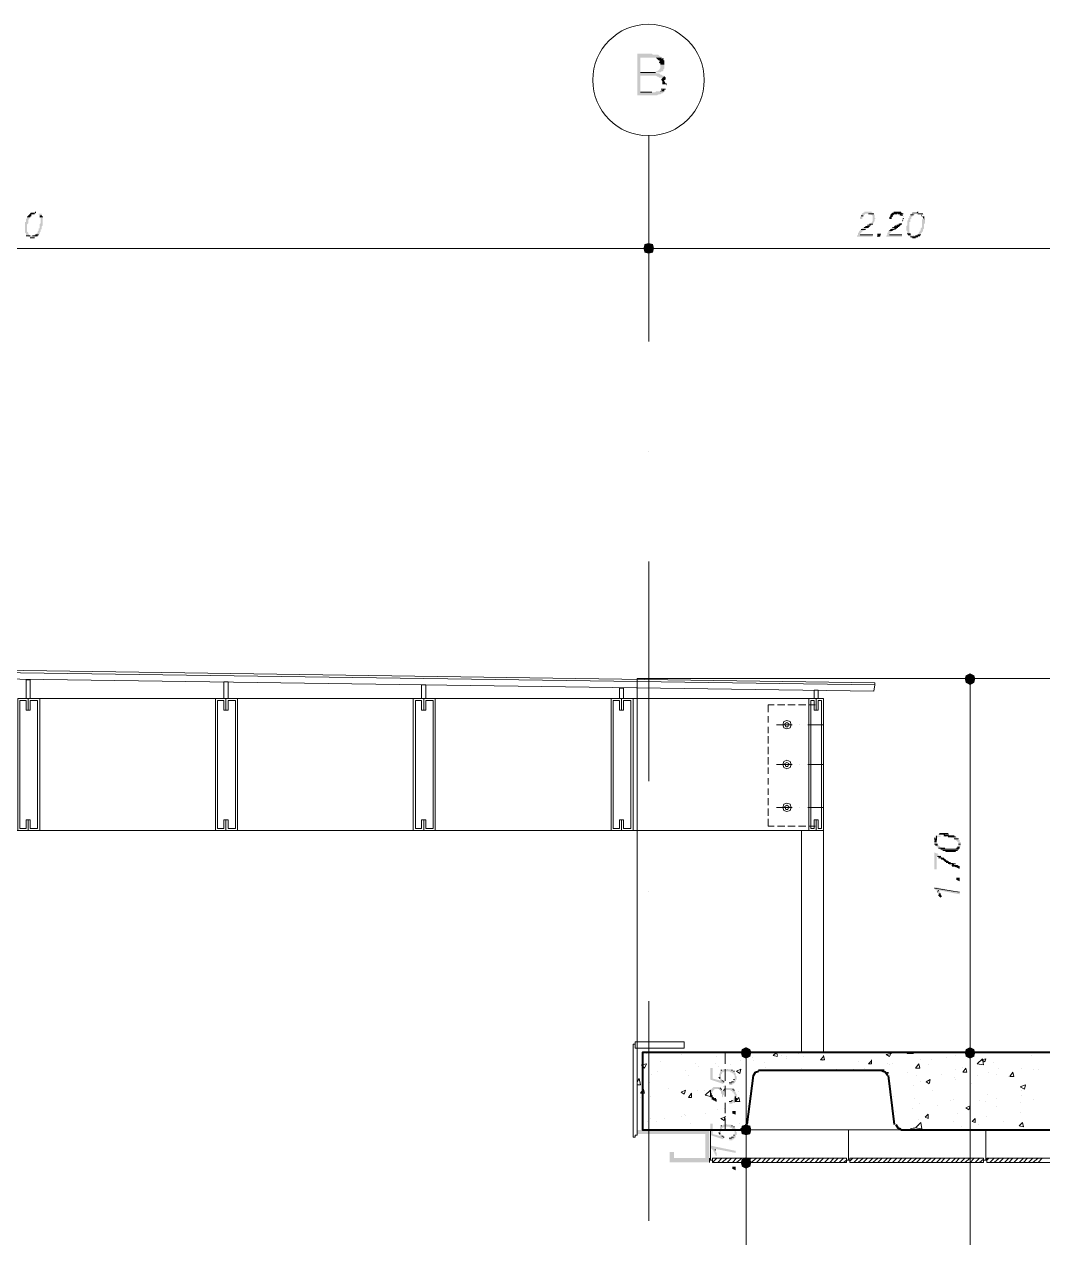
# Model space of a CAD drawing. Header units: millimetres. Extents: x 182 to 575, y -105 to 95.
# Drawn here: x 277.49 to 282.13, y 85.87 to 91.39 of the extents above; entities that cross this region are included whole.
import ezdxf

# ---------------------------------------------------------------- set-up
doc = ezdxf.new("R2010")
doc.units = ezdxf.units.MM
doc.header["$MEASUREMENT"] = 0
doc.layers.add('PDF_Geometry', color=7, linetype='Continuous')
doc.layers.add('PDF_Solid Fills', color=7, linetype='Continuous')

msp = doc.modelspace()

# ---------------------------------------------------------------- hatches: boundary and pattern name
at = {"layer": 'PDF_Solid Fills', "transparency": 33554559}
h = msp.add_hatch(color=256, dxfattribs=at)
h.paths.add_polyline_path([(280.3612, 91.1681), (280.385, 91.1681), (280.3897, 91.1729), (280.3945, 91.1729), (280.3993, 91.1777), (280.3993, 91.1824), (280.404, 91.1872), (280.404, 91.2062), (280.385, 91.2015), (280.385, 91.1872), (280.3802, 91.1824), (280.3802, 91.1777), (280.3754, 91.1777), (280.3707, 91.1729), (280.3659, 91.1729)])
h.paths.add_polyline_path([(280.385, 91.1586), (280.3802, 91.1634), (280.3373, 91.1681), (280.2945, 91.1681), (280.2945, 91.2348), (280.3945, 91.2348), (280.3897, 91.2396), (280.385, 91.2396), (280.3802, 91.2443), (280.3754, 91.2491), (280.3516, 91.2491), (280.3469, 91.2539), (280.2802, 91.2539), (280.2802, 91.0634), (280.3707, 91.0634), (280.375, 91.0677), (280.385, 91.0681), (280.3893, 91.0725), (280.3945, 91.0729), (280.3993, 91.0777), (280.404, 91.0824), (280.3659, 91.0824), (280.3612, 91.0777), (280.2945, 91.0777), (280.2945, 91.1539), (280.3659, 91.1539), (280.3707, 91.1491), (280.3754, 91.1491), (280.3802, 91.1443), (280.404, 91.1443), (280.404, 91.1491), (280.3993, 91.1539), (280.3945, 91.1539), (280.3897, 91.1586)])
for points in [[(280.3993, 91.2301), (280.3754, 91.2301), (280.3802, 91.2253), (280.3802, 91.2205), (280.404, 91.2158), (280.3993, 91.2205)], [(277.5373, 90.4301), (277.5373, 90.4253), (277.5183, 90.4253), (277.5135, 90.4301), (277.5088, 90.4348), (277.5088, 90.4396), (277.504, 90.4443), (277.504, 90.4777), (277.5088, 90.4824), (277.5088, 90.4967), (277.5135, 90.5015), (277.5135, 90.5062), (277.5183, 90.511), (277.5231, 90.5158), (277.5231, 90.5205), (277.5278, 90.5205), (277.5278, 90.5253), (277.5183, 90.5253), (277.5135, 90.5205), (277.5088, 90.5158), (277.504, 90.511), (277.504, 90.5062), (277.4993, 90.5015), (277.4993, 90.4872), (277.4945, 90.4872), (277.4945, 90.4396), (277.4993, 90.4348), (277.4993, 90.4253), (277.504, 90.4253), (277.5088, 90.4205), (277.5135, 90.4205), (277.5183, 90.4158), (277.5373, 90.4158), (277.5421, 90.4205), (277.5469, 90.4205), (277.5516, 90.4253), (277.5564, 90.4301), (277.5612, 90.4348), (277.5612, 90.4396), (277.5659, 90.4443), (277.5659, 90.4539), (277.5707, 90.4539), (277.5707, 90.4681), (277.5754, 90.4729), (277.5754, 90.511), (277.5707, 90.5158), (277.5707, 90.5253), (277.5564, 90.5253), (277.5564, 90.5205), (277.5612, 90.5205), (277.5612, 90.5062), (277.5659, 90.5062), (277.5659, 90.4824), (277.5612, 90.4777), (277.5612, 90.4586), (277.5564, 90.4586), (277.5564, 90.4491), (277.5516, 90.4443), (277.5516, 90.4396), (277.5469, 90.4348), (277.5421, 90.4301)], [(281.2802, 90.4253), (281.2802, 90.4205), (281.3516, 90.4205), (281.3516, 90.4301), (281.2945, 90.4301), (281.2945, 90.4348), (281.2993, 90.4396), (281.304, 90.4443), (281.3088, 90.4491), (281.3135, 90.4491), (281.3135, 90.4539), (281.3183, 90.4539), (281.3231, 90.4586), (281.3278, 90.4586), (281.3326, 90.4634), (281.3373, 90.4681), (281.3421, 90.4681), (281.3421, 90.4729), (281.3469, 90.4729), (281.3469, 90.4777), (281.3516, 90.4777), (281.3516, 90.4824), (281.3564, 90.4824), (281.3564, 90.4872), (281.3612, 90.492), (281.3612, 90.5015), (281.3659, 90.5062), (281.3612, 90.5062), (281.3612, 90.5205), (281.3564, 90.5205), (281.3564, 90.5253), (281.3516, 90.5301), (281.3469, 90.5301), (281.3469, 90.5348), (281.3135, 90.5348), (281.3135, 90.5301), (281.3088, 90.5301), (281.304, 90.5253), (281.2993, 90.5205), (281.2993, 90.5158), (281.2945, 90.511), (281.2945, 90.5015), (281.304, 90.5015), (281.304, 90.511), (281.3088, 90.511), (281.3088, 90.5158), (281.3135, 90.5205), (281.3183, 90.5253), (281.3421, 90.5253), (281.3421, 90.5205), (281.3469, 90.5205), (281.3516, 90.5158), (281.3516, 90.492), (281.3469, 90.4872), (281.3469, 90.4824), (281.3421, 90.4824), (281.3373, 90.4777), (281.3326, 90.4729), (281.3278, 90.4729), (281.3231, 90.4681), (281.3183, 90.4681), (281.3183, 90.4634), (281.3088, 90.4634), (281.304, 90.4586), (281.2993, 90.4539), (281.2945, 90.4491), (281.2897, 90.4443), (281.2897, 90.4396), (281.285, 90.4396), (281.285, 90.4301)], [(281.4754, 90.5253), (281.4897, 90.5205), (281.4897, 90.5253), (281.485, 90.5301), (281.4802, 90.5301), (281.4802, 90.5348), (281.4469, 90.5348), (281.4469, 90.5301), (281.4421, 90.5301), (281.4373, 90.5253), (281.4326, 90.5205), (281.4326, 90.5158), (281.4278, 90.511), (281.4278, 90.5015), (281.4373, 90.5015), (281.4373, 90.511), (281.4421, 90.511), (281.4421, 90.5158), (281.4516, 90.5253)], [(281.4135, 90.4253), (281.4135, 90.4205), (281.485, 90.4205), (281.485, 90.4301), (281.4278, 90.4301), (281.4278, 90.4348), (281.4326, 90.4396), (281.4373, 90.4443), (281.4421, 90.4491), (281.4469, 90.4491), (281.4469, 90.4539), (281.4516, 90.4539), (281.4564, 90.4586), (281.4373, 90.4586), (281.4326, 90.4539), (281.4278, 90.4491), (281.4231, 90.4491), (281.4231, 90.4396), (281.4183, 90.4396), (281.4183, 90.4301)], [(281.4612, 90.4729), (281.4564, 90.4681), (281.4516, 90.4681), (281.4659, 90.4634), (281.4707, 90.4681), (281.4754, 90.4681), (281.4754, 90.4729), (281.4802, 90.4729), (281.4802, 90.4777), (281.485, 90.4777), (281.485, 90.4824), (281.4754, 90.4824), (281.4707, 90.4777), (281.4659, 90.4729)], [(281.485, 90.5015), (281.4945, 90.5015), (281.4945, 90.5062)], [(281.3754, 90.4348), (281.3754, 90.4205), (281.385, 90.4205), (281.3897, 90.4348)], [(280.3135, 90.3872), (280.3088, 90.3681), (280.3135, 90.3491), (280.3326, 90.3443), (280.3516, 90.3491), (280.3564, 90.3681), (280.3516, 90.3872), (280.3326, 90.392)], [(281.7945, 88.4348), (281.7754, 88.4253), (281.7707, 88.411), (281.7754, 88.392), (281.7945, 88.3824), (281.8135, 88.392), (281.8183, 88.411), (281.8135, 88.4253)], [(281.6993, 87.7015), (281.6945, 87.7062), (281.6564, 87.7062), (281.6516, 87.7015)], [(281.7469, 87.6777), (281.7421, 87.6777), (281.7421, 87.6824), (281.7373, 87.6872), (281.7326, 87.6872), (281.7326, 87.692), (281.704, 87.692), (281.7088, 87.6872), (281.7183, 87.6872), (281.7231, 87.6824), (281.7278, 87.6824), (281.7278, 87.6777), (281.7326, 87.6777), (281.7326, 87.6729), (281.7373, 87.6729), (281.7373, 87.6681), (281.7421, 87.6681), (281.7421, 87.6491), (281.7373, 87.6491), (281.7373, 87.6443), (281.7326, 87.6396), (281.7278, 87.6396), (281.7231, 87.6348), (281.6897, 87.6348), (281.685, 87.6396), (281.6707, 87.6396), (281.6659, 87.6443), (281.6612, 87.6443), (281.6564, 87.6491), (281.6516, 87.6491), (281.6516, 87.6539), (281.6469, 87.6539), (281.6469, 87.6586), (281.6421, 87.6586), (281.6421, 87.6872), (281.6469, 87.6872), (281.6469, 87.692), (281.6612, 87.692), (281.6612, 87.6967), (281.6373, 87.6967), (281.6373, 87.692), (281.6326, 87.6872), (281.6326, 87.6586), (281.6373, 87.6539), (281.6373, 87.6491), (281.6421, 87.6491), (281.6421, 87.6443), (281.6469, 87.6443), (281.6516, 87.6396), (281.6564, 87.6348), (281.6612, 87.6348), (281.6659, 87.6301), (281.7421, 87.6301), (281.7421, 87.6348), (281.7469, 87.6396), (281.7469, 87.6443), (281.7516, 87.6491), (281.7516, 87.6681), (281.7469, 87.6681)], [(281.6326, 87.5443), (281.6421, 87.5443), (281.6421, 87.6062), (281.6469, 87.6015), (281.6612, 87.6062), (281.6516, 87.6062), (281.6516, 87.611), (281.6469, 87.611), (281.6469, 87.6158), (281.6421, 87.6158), (281.6326, 87.6205)], [(281.6945, 87.5729), (281.6945, 87.5682), (281.7183, 87.5682), (281.7183, 87.5729), (281.7088, 87.5729), (281.704, 87.5777), (281.6993, 87.5777), (281.6945, 87.5824), (281.6897, 87.5824), (281.685, 87.5872), (281.6802, 87.592), (281.6754, 87.592), (281.6754, 87.5967), (281.6564, 87.5967), (281.6612, 87.592), (281.6659, 87.5872), (281.6707, 87.5872), (281.6754, 87.5824), (281.6802, 87.5777), (281.685, 87.5777), (281.685, 87.5729)], [(281.6802, 87.6301), (281.6802, 87.6253), (281.7278, 87.6253)], [(281.7254, 87.5562), (281.7278, 87.5539), (281.7373, 87.5515), (281.7373, 87.5491), (281.7469, 87.5491), (281.7469, 87.5586), (281.7421, 87.5586), (281.7373, 87.5634), (281.7088, 87.5634), (281.7135, 87.5586), (281.7183, 87.5586)], [(281.7326, 87.4967), (281.7469, 87.492), (281.7469, 87.5062), (281.7326, 87.5062)], [(281.6516, 87.4348), (281.6612, 87.4348), (281.6564, 87.4396), (281.6564, 87.4443), (281.6516, 87.4491), (281.7469, 87.4301), (281.7469, 87.4396), (281.6326, 87.4634), (281.6326, 87.4539), (281.6373, 87.4527), (281.6373, 87.4491), (281.6421, 87.4491), (281.6421, 87.4443), (281.6469, 87.4443), (281.6469, 87.4396)], [(280.7754, 86.7348), (280.7564, 86.7253), (280.7516, 86.711), (280.7564, 86.692), (280.7754, 86.6824), (280.7945, 86.692), (280.7993, 86.711), (280.7945, 86.7253)], [(281.7754, 86.692), (281.7945, 86.6824), (281.8135, 86.692), (281.8183, 86.711), (281.8135, 86.7253), (281.7945, 86.7348), (281.7754, 86.7253), (281.7707, 86.711)], [(280.6612, 86.5824), (280.6564, 86.592), (280.6564, 86.5836), (280.6231, 86.592), (280.6231, 86.6396), (280.6135, 86.6396), (280.6135, 86.5872), (280.6707, 86.5682), (280.6754, 86.5777), (280.6707, 86.5777), (280.6707, 86.5824), (280.6659, 86.5824), (280.6659, 86.5872), (280.6612, 86.592), (280.6612, 86.611), (280.6659, 86.6158), (280.6659, 86.6205), (280.6707, 86.6205), (280.6754, 86.6253), (280.6992, 86.6253), (280.704, 86.6205), (280.7088, 86.6205), (280.7135, 86.6158), (280.7183, 86.6158), (280.7183, 86.611), (280.7231, 86.6062), (280.7231, 86.5872), (280.7183, 86.5872), (280.7183, 86.5777), (280.7088, 86.5777), (280.7088, 86.5729), (280.6992, 86.5729), (280.6992, 86.5634), (280.7135, 86.5634), (280.7135, 86.5682), (280.7183, 86.5682), (280.7231, 86.5729), (280.7278, 86.5777), (280.7278, 86.5872), (280.7326, 86.5872), (280.7326, 86.6015), (280.7278, 86.6062), (280.7278, 86.6158), (280.7231, 86.6205), (280.7231, 86.6253), (280.7183, 86.6253), (280.7135, 86.6301), (280.7088, 86.6301), (280.7088, 86.6348), (280.6707, 86.6348), (280.6659, 86.6301), (280.6612, 86.6301), (280.6612, 86.6253), (280.6564, 86.6253), (280.6564, 86.6158), (280.6516, 86.611)], [(280.7135, 86.4348), (280.7278, 86.4301), (280.7278, 86.4443), (280.7135, 86.4443)], [(280.6612, 86.3301), (280.6564, 86.3396), (280.6564, 86.3312), (280.6231, 86.3396), (280.6231, 86.3872), (280.6135, 86.3872), (280.6135, 86.3348), (280.6707, 86.3158), (280.6754, 86.3253), (280.6707, 86.3253), (280.6707, 86.3301), (280.6659, 86.3301), (280.6659, 86.3348), (280.6612, 86.3396), (280.6612, 86.3586), (280.6659, 86.3634), (280.6659, 86.3681), (280.6707, 86.3681), (280.6754, 86.3729), (280.6992, 86.3729), (280.704, 86.3681), (280.7088, 86.3681), (280.7135, 86.3634), (280.7183, 86.3634), (280.7183, 86.3586), (280.7231, 86.3539), (280.7231, 86.3348), (280.7183, 86.3348), (280.7183, 86.3253), (280.7088, 86.3253), (280.7088, 86.3205), (280.6992, 86.3205), (280.6992, 86.311), (280.7135, 86.311), (280.7135, 86.3158), (280.7183, 86.3158), (280.7231, 86.3205), (280.7278, 86.3253), (280.7278, 86.3348), (280.7326, 86.3348), (280.7326, 86.3491), (280.7278, 86.3539), (280.7278, 86.3634), (280.7231, 86.3681), (280.7231, 86.3729), (280.7183, 86.3729), (280.7135, 86.3777), (280.7088, 86.3777), (280.7088, 86.3824), (280.6707, 86.3824), (280.6659, 86.3777), (280.6612, 86.3777), (280.6612, 86.3729), (280.6564, 86.3729), (280.6564, 86.3634), (280.6516, 86.3586)], [(280.7564, 86.3396), (280.7754, 86.3348), (280.7945, 86.3396), (280.7993, 86.3586), (280.7945, 86.3777), (280.7754, 86.3824), (280.7564, 86.3777), (280.7516, 86.3586)], [(280.2802, 86.3396), (280.5897, 86.3396), (280.5897, 86.2301), (280.4469, 86.2301), (280.4469, 86.2586), (280.4278, 86.2586), (280.4278, 86.211), (280.6088, 86.211), (280.6088, 86.3586), (280.2802, 86.3586)], [(280.6373, 86.2396), (280.6421, 86.2396), (280.6421, 86.2539), (280.6373, 86.2586), (280.6373, 86.2681), (280.6326, 86.2681), (280.6326, 86.2729), (280.7278, 86.2539), (280.7278, 86.2634), (280.6135, 86.2872), (280.6135, 86.2777), (280.6183, 86.2729), (280.6231, 86.2681), (280.6278, 86.2634), (280.6278, 86.2586), (280.6326, 86.2539), (280.6326, 86.2491), (280.6373, 86.2443)], [(280.7945, 86.2253), (280.7754, 86.2348), (280.7564, 86.2253), (280.7516, 86.211), (280.7564, 86.192), (280.7754, 86.1824), (280.7945, 86.192), (280.7993, 86.211)], [(280.7135, 86.1824), (280.7278, 86.1777), (280.7278, 86.192), (280.7135, 86.192)]]:
    msp.add_hatch(color=256, dxfattribs=at).paths.add_polyline_path(points)
h = msp.add_hatch(color=256, dxfattribs=at)
h.paths.add_polyline_path([(281.5802, 90.5253), (281.5659, 90.5253), (281.5707, 90.5205), (281.585, 90.5205)])
h.paths.add_polyline_path([(281.5278, 90.5205), (281.5231, 90.5205), (281.5231, 90.5158), (281.5183, 90.5158), (281.5183, 90.5062), (281.5135, 90.5062), (281.5135, 90.4967), (281.5088, 90.492), (281.5088, 90.4729), (281.504, 90.4681), (281.504, 90.4491), (281.5088, 90.4491), (281.5088, 90.4348), (281.5135, 90.4301), (281.5135, 90.4253), (281.5183, 90.4253), (281.5231, 90.4205), (281.5278, 90.4205), (281.5278, 90.4158), (281.5516, 90.4158), (281.5564, 90.4205), (281.5612, 90.4205), (281.5612, 90.4253), (281.5659, 90.4253), (281.5659, 90.4301), (281.5707, 90.4301), (281.5707, 90.4348), (281.5754, 90.4396), (281.5754, 90.4443), (281.5802, 90.4443), (281.5802, 90.4539), (281.585, 90.4586), (281.585, 90.4777), (281.5897, 90.4824), (281.5897, 90.4967), (281.5754, 90.5015), (281.5754, 90.4634), (281.5707, 90.4586), (281.5707, 90.4491), (281.5659, 90.4491), (281.5659, 90.4443), (281.5612, 90.4396), (281.5612, 90.4348), (281.5564, 90.4301), (281.5516, 90.4301), (281.5469, 90.4253), (281.5278, 90.4253), (281.5278, 90.4301), (281.5231, 90.4301), (281.5231, 90.4348), (281.5183, 90.4396), (281.5183, 90.4872), (281.5231, 90.4872), (281.5231, 90.5015), (281.5278, 90.5015), (281.5278, 90.511), (281.5326, 90.511), (281.5326, 90.5158), (281.5373, 90.5205), (281.5421, 90.5205), (281.5421, 90.5253), (281.5278, 90.5253)])
h = msp.add_hatch(color=256, dxfattribs=at)
h.paths.add_polyline_path([(280.7135, 86.4777), (280.7135, 86.4824), (280.7183, 86.4824), (280.7231, 86.4872), (280.7231, 86.5062), (280.7183, 86.5015), (280.7183, 86.4967), (280.7135, 86.492), (280.7088, 86.492), (280.7088, 86.4872), (280.6992, 86.4872), (280.6992, 86.4777)])
h.paths.add_polyline_path([(280.7231, 86.5205), (280.7231, 86.511), (280.7326, 86.511), (280.7326, 86.5205), (280.7278, 86.5253), (280.7278, 86.5301), (280.7231, 86.5348), (280.7231, 86.5396), (280.7183, 86.5396), (280.7183, 86.5443), (280.7135, 86.5443), (280.7088, 86.5491), (280.6802, 86.5491), (280.6802, 86.5443), (280.6754, 86.5443), (280.6754, 86.5396), (280.6707, 86.5396), (280.6707, 86.5348), (280.6659, 86.5396), (280.6659, 86.5443), (280.6612, 86.5443), (280.6612, 86.5491), (280.6564, 86.5491), (280.6516, 86.5539), (280.6278, 86.5539), (280.6231, 86.5491), (280.6183, 86.5443), (280.6135, 86.5396), (280.6135, 86.5301), (280.6231, 86.5301), (280.6231, 86.5348), (280.6278, 86.5396), (280.6326, 86.5443), (280.6516, 86.5443), (280.6516, 86.5396), (280.6564, 86.5396), (280.6564, 86.5348), (280.6612, 86.5348), (280.6612, 86.5253), (280.6659, 86.5205), (280.6659, 86.511), (280.6707, 86.5062), (280.6707, 86.5158), (280.6754, 86.5205), (280.6754, 86.5301), (280.6802, 86.5348), (280.685, 86.5396), (280.704, 86.5396), (280.7088, 86.5348), (280.7135, 86.5348), (280.7135, 86.5301), (280.7183, 86.5301), (280.7183, 86.5253)])
h = msp.add_hatch(color=256, dxfattribs=at)
h.paths.add_polyline_path([(280.6231, 86.4967), (280.6421, 86.4872), (280.6421, 86.4967), (280.6373, 86.5015), (280.6326, 86.5015), (280.6278, 86.5062), (280.6231, 86.5062), (280.6231, 86.5158), (280.6183, 86.5205), (280.6135, 86.5205), (280.6135, 86.5062), (280.6183, 86.5062), (280.6183, 86.4967)])
h.paths.add_polyline_path([(280.6278, 86.492), (280.6326, 86.492), (280.6231, 86.4967)])
h.paths.add_polyline_path([(280.6421, 86.4872), (280.6326, 86.492), (280.6373, 86.4872)])

# ---------------------------------------------------------------- linework, layer by layer
at = {"layer": 'PDF_Geometry', "lineweight": 20}
for points in [[(280.385, 91.2301, 0.0202, 0.0202, 0), (280.3802, 91.2348, 0, 0, 0), (280.3588, 91.2348, 0, 0, 0)], [(280.3969, 91.1443, 0.019, 0.019, 0), (280.3993, 91.142, 0.0191, 0.0191, 0), (280.3993, 91.1372, 0.0191, 0.0191, 0), (280.4016, 91.1324, 0, 0, 0), (280.404, 91.1277, 0.0191, 0.0191, 0), (280.404, 91.1229, 0.0191, 0.0191, 0), (280.404, 91.1181, 0, 0, 0), (280.404, 91.1134, 0, 0, 0), (280.404, 91.1039, 0, 0, 0), (280.404, 91.0991, 0, 0, 0), (280.4112, 91.0943, 0, 0, 0)], [(280.3921, 91.0824, 0.0238, 0.0238, 0), (280.3921, 91.0872, 0.0000023, 0.0000023, 0), (280.3969, 91.0896, 0, 0, 0), (280.4016, 91.0943, 0, 0, 0)]]:
    msp.add_lwpolyline(points, format="xyseb", dxfattribs=at)
at = {"layer": 'PDF_Geometry', "lineweight": 20, "const_width": 0.019}
msp.add_lwpolyline([(280.3826, 91.2205), (280.3945, 91.2158), (280.3945, 91.2086), (280.3945, 91.2039)], dxfattribs=at)
at = {"layer": 'PDF_Geometry', "lineweight": 20}
for points in [[(280.3754, 91.2301), (280.3993, 91.2301), (280.3754, 91.2301)], [(280.2945, 91.1681), (280.3373, 91.1681), (280.2945, 91.1681)], [(280.3397, 91.1681), (280.3635, 91.1681), (280.3516, 91.1681)], [(280.2945, 91.0777), (280.3469, 91.0777), (280.2945, 91.0777)], [(280.4088, 91.092), (280.3897, 91.092), (280.4088, 91.092)], [(280.3897, 91.092), (280.4088, 91.092), (280.3897, 91.092)], [(280.3945, 91.1158), (280.4135, 91.1158), (280.3945, 91.1158)], [(271.2088, 88.4967), (281.3564, 88.3539), (281.3612, 88.3824)], [(280.2802, 86.7301), (280.2802, 86.3348), (280.2707, 86.3348), (280.2707, 86.3253), (280.2612, 86.3253), (280.2612, 86.7491), (280.2707, 86.7491)], [(280.2707, 86.3348), (280.2707, 86.3348)]]:
    msp.add_lwpolyline(points, dxfattribs=at)
at = {"layer": 'PDF_Geometry', "lineweight": 13}
for points in [[(280.3326, 89.9443), (280.3326, 90.8824)], [(277.5088, 90.5158), (277.5231, 90.5158), (277.5088, 90.5158)], [(277.5231, 90.5205), (277.5135, 90.5205), (277.5231, 90.5205)], [(277.5207, 90.5277), (277.5421, 90.5301), (277.5421, 90.5348), (277.5421, 90.5348), (277.5421, 90.5348), (277.5421, 90.5348)], [(277.5612, 90.5158), (277.5707, 90.5158), (277.5612, 90.5158)], [(281.3088, 90.5158), (281.2993, 90.5158), (281.3088, 90.5158)], [(281.4421, 90.5158), (281.4326, 90.5158), (281.4421, 90.5158)], [(281.5373, 90.5205), (281.5231, 90.5205), (281.5373, 90.5205)], [(281.5326, 90.5277), (281.554, 90.5301), (281.5564, 90.5324), (281.5564, 90.5348), (281.5564, 90.5348), (281.5564, 90.5348), (281.5564, 90.5348)], [(277.5183, 90.511), (277.504, 90.511), (277.5183, 90.511)], [(277.5754, 90.511), (277.5612, 90.511), (277.5754, 90.511)], [(281.3326, 90.4634), (281.3135, 90.4634), (281.3326, 90.4634)], [(281.3183, 90.4681), (281.3373, 90.4681), (281.3183, 90.4681)], [(281.3278, 90.4729), (281.3421, 90.4729), (281.3278, 90.4729)], [(281.3373, 90.4777), (281.3516, 90.4777), (281.3373, 90.4777)], [(281.4469, 90.4634), (281.4659, 90.4634), (281.4469, 90.4634)], [(281.4659, 90.4634), (281.4469, 90.4634), (281.4659, 90.4634)], [(281.4516, 90.4681), (281.4707, 90.4681), (281.4516, 90.4681)], [(281.4612, 90.4729), (281.4754, 90.4729), (281.4612, 90.4729)], [(281.4707, 90.4777), (281.485, 90.4777), (281.4707, 90.4777)], [(277.5183, 90.4253), (277.4993, 90.4253), (277.5183, 90.4253)], [(277.5183, 90.4158), (277.5373, 90.4158), (277.5183, 90.4158)], [(277.5373, 90.4158), (277.5183, 90.4158), (277.5373, 90.4158)], [(277.5278, 90.4253), (277.5278, 90.4253), (277.5278, 90.4253)], [(277.5564, 90.4301), (277.5421, 90.4301), (277.5564, 90.4301)], [(277.5421, 90.4301), (277.5564, 90.4301), (277.5421, 90.4301)], [(281.3516, 90.4301), (281.2945, 90.4301), (281.3516, 90.4301)], [(281.2993, 90.4539), (281.3183, 90.4539), (281.2993, 90.4539)], [(281.3754, 90.4205), (281.3754, 90.4348), (281.3754, 90.4205)], [(281.4278, 90.4491), (281.4421, 90.4491), (281.4278, 90.4491)], [(281.4421, 90.4491), (281.4278, 90.4491), (281.4421, 90.4491)], [(281.485, 90.4301), (281.4278, 90.4301), (281.485, 90.4301)], [(281.4326, 90.4539), (281.4516, 90.4539), (281.4326, 90.4539)], [(281.5231, 90.4348), (281.5088, 90.4348), (281.5231, 90.4348)], [(281.5135, 90.4301), (281.5231, 90.4301), (281.5135, 90.4301)], [(281.5564, 90.4205), (281.5231, 90.4205), (281.5564, 90.4205)], [(281.5469, 90.4158), (281.5326, 90.4158), (281.5469, 90.4158)], [(281.5373, 90.4253), (281.5373, 90.4253), (281.5373, 90.4253)], [(281.5469, 90.4253), (281.5659, 90.4253), (281.5469, 90.4253)], [(281.5564, 90.4301), (281.5707, 90.4301), (281.5564, 90.4301)], [(270.3564, 90.3681), (270.385, 90.3681), (280.2802, 90.3681), (280.3088, 90.3681)], [(280.3564, 90.3681), (280.3802, 90.3681), (282.4802, 90.3681), (282.5088, 90.3681)], [(280.3326, 89.4443), (280.3326, 89.4443)], [(280.3326, 87.9443), (280.3326, 88.9443)], [(271.2088, 88.6777), (271.2088, 87.7205), (281.0421, 87.7205)], [(271.2088, 88.5396), (281.3612, 88.392), (281.3612, 88.3824), (271.2088, 88.5253)], [(282.3802, 88.411), (280.2802, 88.411), (280.2802, 86.6634)], [(282.6707, 88.411), (281.704, 88.411)], [(281.7945, 86.7348), (281.7945, 86.7586), (281.7945, 88.3586), (281.7945, 88.3824)], [(277.5612, 88.3205), (278.3612, 88.3205)], [(278.4612, 88.3205), (279.2612, 88.3205)], [(279.3612, 88.3205), (280.1612, 88.3205)], [(280.2612, 88.3205), (281.0612, 88.3205)], [(280.904, 88.292), (280.8754, 88.292), (280.8754, 88.2586)], [(280.9516, 88.292), (280.9183, 88.292)], [(280.9992, 88.292), (280.9659, 88.292)], [(281.0469, 88.292), (281.0135, 88.292)], [(281.0897, 88.292), (281.0612, 88.292)], [(280.8754, 88.211), (280.8754, 88.2396)], [(280.9135, 88.2015), (280.985, 88.2015)], [(280.9612, 88.2015), (280.9612, 88.2015)], [(281.0183, 88.2015), (281.0183, 88.2015)], [(281.0564, 88.2015), (281.1278, 88.2015)], [(280.8754, 88.1634), (280.8754, 88.192)], [(280.8754, 88.1158), (280.8754, 88.1491)], [(280.8754, 88.0681), (280.8754, 88.1015)], [(280.8754, 88.0205), (280.8754, 88.0539)], [(280.8754, 87.9777), (280.8754, 88.0062)], [(280.9135, 88.0205), (280.985, 88.0205)], [(280.9612, 88.0205), (280.9612, 88.0205)], [(281.0183, 88.0205), (281.0183, 88.0205)], [(281.0564, 88.0205), (281.1278, 88.0205)], [(280.8754, 87.9301), (280.8754, 87.9586)], [(280.8754, 87.8824), (280.8754, 87.911)], [(280.8754, 87.8348), (280.8754, 87.8681)], [(280.8754, 87.7872), (280.8754, 87.8205)], [(280.9135, 87.8253), (280.985, 87.8253)], [(281.0183, 87.8253), (281.0183, 87.8253)], [(281.0564, 87.8253), (281.1278, 87.8253)], [(280.904, 87.7396), (280.8754, 87.7396), (280.8754, 87.7729)], [(280.9516, 87.7396), (280.9183, 87.7396)], [(280.9992, 87.7396), (280.9659, 87.7396)], [(281.0469, 87.7396), (281.0135, 87.7396)], [(281.0897, 87.7396), (281.0612, 87.7396)], [(281.6564, 87.7062), (281.6945, 87.7062), (281.6564, 87.7062)], [(281.6945, 87.7062), (281.6564, 87.7062), (281.6945, 87.7062)], [(281.6731, 87.7062), (281.6754, 87.7062), (281.6635, 87.7062)], [(281.6802, 87.7062), (281.6659, 87.7062), (281.6802, 87.7062)], [(281.6707, 87.7062), (281.6754, 87.7062), (281.6707, 87.7062)], [(281.6754, 87.7015), (281.6802, 87.7015), (281.6778, 87.6991), (281.7159, 87.6967)], [(281.6326, 87.6729), (281.6421, 87.6729), (281.6326, 87.6729)], [(281.6326, 87.6681), (281.6421, 87.6681), (281.6326, 87.6681)], [(281.6326, 87.6586), (281.6469, 87.6586), (281.6326, 87.6586)], [(281.6469, 87.6539), (281.6373, 87.6539), (281.6469, 87.6539)], [(281.6373, 87.6539), (281.6469, 87.6539), (281.6373, 87.6539)], [(281.6421, 87.6777), (281.6421, 87.6967), (281.6421, 87.6777)], [(281.685, 87.6943), (281.704, 87.6967), (281.6778, 87.6967)], [(281.7278, 87.692), (281.6945, 87.692), (281.7278, 87.692)], [(281.7231, 87.6824), (281.7421, 87.6824), (281.7231, 87.6824)], [(281.7421, 87.6824), (281.7231, 87.6824), (281.7421, 87.6824)], [(281.6469, 87.6015), (281.6612, 87.6015), (281.6469, 87.6015)], [(281.6516, 87.5967), (281.6659, 87.5967), (281.6516, 87.5967)], [(281.6612, 87.6039), (281.6564, 87.6015), (281.6588, 87.5967), (281.6635, 87.5967)], [(281.6612, 87.6348), (281.7421, 87.6348), (281.6612, 87.6348)], [(281.7373, 87.6301), (281.6707, 87.6301), (281.7373, 87.6301)], [(281.7278, 87.6253), (281.685, 87.6253), (281.7278, 87.6253)], [(281.6897, 87.6253), (281.7231, 87.6253), (281.6897, 87.6253)], [(281.6993, 87.6253), (281.7183, 87.6253), (281.6993, 87.6253)], [(281.7016, 87.6301), (281.704, 87.6301), (281.704, 87.6301), (281.7302, 87.6277)], [(281.7421, 87.6348), (281.7183, 87.6348), (281.7421, 87.6348)], [(281.7183, 87.6348), (281.7421, 87.6348), (281.7183, 87.6348)], [(281.7469, 87.6396), (281.7326, 87.6396), (281.7469, 87.6396)], [(281.7326, 87.6396), (281.7469, 87.6396), (281.7326, 87.6396)], [(281.6993, 87.5682), (281.7278, 87.5682), (281.6993, 87.5682)], [(281.7088, 87.5682), (281.7135, 87.5682), (281.7159, 87.5634), (281.7207, 87.5634)], [(281.7421, 87.5586), (281.7135, 87.5586), (281.7421, 87.5586)], [(281.7469, 87.492), (281.7326, 87.4967), (281.7469, 87.492)], [(280.3326, 87.4443), (280.3326, 87.4443)], [(281.6469, 87.4396), (281.6516, 87.4491), (281.6469, 87.4396)], [(281.6612, 87.4253), (281.6516, 87.4253), (281.6612, 87.4253)], [(281.6564, 87.4205), (281.6612, 87.4205), (281.6564, 87.4205)], [(280.3326, 85.9443), (280.3326, 86.9443)], [(280.3278, 86.711), (280.304, 86.711), (280.304, 86.6586)], [(280.304, 86.711), (280.304, 86.711)], [(280.404, 86.711), (280.3564, 86.711)], [(280.4802, 86.711), (280.4278, 86.711)], [(280.5564, 86.711), (280.504, 86.711)], [(280.6278, 86.711), (280.5802, 86.711)], [(280.6802, 86.6586), (280.6802, 86.711), (280.6564, 86.711)], [(280.8707, 86.711), (280.685, 86.711)], [(280.7754, 86.6824), (280.7754, 86.6586), (280.7754, 86.411), (280.7754, 86.3824), (280.7754, 86.411), (280.7754, 86.4586)], [(281.7945, 83.4824), (281.7945, 83.511), (281.7945, 86.6586), (281.7945, 86.6824)], [(280.304, 86.6348), (280.304, 86.5824)], [(280.6516, 86.5991), (280.6564, 86.592), (280.6564, 86.5967)], [(280.6612, 86.6301), (280.6659, 86.6301), (280.6612, 86.6301)], [(280.6802, 86.5824), (280.6802, 86.6348)], [(280.7135, 86.6301), (280.7088, 86.6301), (280.7135, 86.6301)], [(280.7231, 86.6253), (280.7183, 86.6253), (280.7231, 86.6253)], [(280.304, 86.5586), (280.304, 86.511)], [(280.6612, 86.5491), (280.6564, 86.5491), (280.6612, 86.5491)], [(280.6659, 86.5443), (280.6612, 86.5443), (280.6659, 86.5443)], [(280.6707, 86.5824), (280.6659, 86.5824), (280.6707, 86.5824)], [(280.6754, 86.5777), (280.6707, 86.5777), (280.6754, 86.5777)], [(280.6707, 86.5396), (280.6754, 86.5396), (280.6707, 86.5396)], [(280.6754, 86.5443), (280.6802, 86.5443), (280.6754, 86.5443)], [(280.6802, 86.511), (280.6802, 86.5586)], [(280.6992, 86.5729), (280.7088, 86.5729), (280.6992, 86.5729)], [(280.7088, 86.5777), (280.7183, 86.5777), (280.7088, 86.5777)], [(280.7183, 86.5443), (280.7135, 86.5443), (280.7183, 86.5443)], [(280.7183, 86.5872), (280.7231, 86.5872), (280.7183, 86.5872)], [(280.7231, 86.5396), (280.7183, 86.5396), (280.7231, 86.5396)], [(280.6278, 86.5062), (280.6231, 86.5062), (280.6278, 86.5062)], [(280.6373, 86.5015), (280.6326, 86.5015), (280.6373, 86.5015)], [(280.6992, 86.4872), (280.7088, 86.4872), (280.6992, 86.4872)], [(280.7088, 86.492), (280.7135, 86.492), (280.7088, 86.492)], [(280.304, 86.4824), (280.304, 86.4348)], [(280.6802, 86.4348), (280.6802, 86.4824)], [(280.7278, 86.4301), (280.7135, 86.4348), (280.7278, 86.4301)], [(280.304, 86.411), (280.304, 86.3586), (280.3278, 86.3586)], [(280.6564, 86.3586), (280.6802, 86.3586), (280.6802, 86.411)], [(280.6612, 86.3777), (280.6659, 86.3777), (280.6612, 86.3777)], [(280.7135, 86.3777), (280.7088, 86.3777), (280.7135, 86.3777)], [(280.3564, 86.3586), (280.404, 86.3586)], [(280.4278, 86.3586), (280.4802, 86.3586)], [(280.504, 86.3586), (280.5564, 86.3586)], [(280.5802, 86.3586), (280.6278, 86.3586)], [(280.6135, 86.2205), (280.6135, 86.3586)], [(280.6516, 86.3467), (280.6564, 86.3396), (280.6564, 86.3443)], [(280.6707, 86.3301), (280.6659, 86.3301), (280.6707, 86.3301)], [(280.6754, 86.3253), (280.6707, 86.3253), (280.6754, 86.3253)], [(280.6992, 86.3205), (280.7088, 86.3205), (280.6992, 86.3205)], [(280.704, 86.3586), (293.1516, 86.3586)], [(280.7088, 86.3253), (280.7183, 86.3253), (280.7088, 86.3253)], [(280.7231, 86.3729), (280.7183, 86.3729), (280.7231, 86.3729)], [(280.7183, 86.3348), (280.7231, 86.3348), (280.7183, 86.3348)], [(280.7754, 86.211), (280.7754, 86.3586)], [(281.2421, 86.2205), (281.2421, 86.3586)], [(281.8659, 86.2205), (281.8659, 86.3586)], [(280.6373, 86.2681), (280.6326, 86.2681), (280.6373, 86.2681)], [(280.6088, 86.211), (280.6088, 86.2301)], [(280.6088, 86.2205), (280.6231, 86.2205)], [(280.6421, 86.2301), (280.6231, 86.211), (280.6231, 86.2301)], [(280.6469, 86.211), (280.6659, 86.2301)], [(280.6659, 86.211), (280.6897, 86.2301)], [(280.6897, 86.211), (280.7088, 86.2301)], [(280.7135, 86.211), (280.7326, 86.2301)], [(280.7326, 86.211), (280.7564, 86.2301)], [(280.7564, 86.211), (280.7754, 86.2301)], [(280.7802, 86.211), (280.7993, 86.2301)], [(280.7993, 86.211), (280.8231, 86.2301)], [(280.8231, 86.211), (280.8421, 86.2301)], [(280.8469, 86.211), (280.8659, 86.2301)], [(280.8659, 86.211), (280.885, 86.2301)], [(280.8897, 86.211), (280.9088, 86.2301)], [(280.9135, 86.211), (280.9326, 86.2301)], [(280.9326, 86.211), (280.9516, 86.2301)], [(280.9564, 86.211), (280.9754, 86.2301)], [(280.9754, 86.211), (280.9992, 86.2301)], [(280.9992, 86.211), (281.0183, 86.2301)], [(281.0231, 86.211), (281.0421, 86.2301)], [(281.0421, 86.211), (281.0659, 86.2301)], [(281.0659, 86.211), (281.085, 86.2301)], [(281.0897, 86.211), (281.1088, 86.2301)], [(281.1088, 86.211), (281.1278, 86.2301)], [(281.1326, 86.211), (281.1516, 86.2301)], [(281.1564, 86.211), (281.1754, 86.2301)], [(281.1754, 86.211), (281.1945, 86.2301)], [(281.1993, 86.211), (281.2183, 86.2301)], [(281.2183, 86.211), (281.2326, 86.2205), (281.2469, 86.2205)], [(281.2326, 86.211), (281.2326, 86.2301)], [(281.2469, 86.211), (281.2469, 86.2301)], [(281.2469, 86.2158), (281.2612, 86.2301)], [(281.2659, 86.211), (281.285, 86.2301)], [(281.285, 86.211), (281.3088, 86.2301)], [(281.3088, 86.211), (281.3278, 86.2301)], [(281.3326, 86.211), (281.3516, 86.2301)], [(281.3516, 86.211), (281.3754, 86.2301)], [(281.3754, 86.211), (281.3945, 86.2301)], [(281.3992, 86.211), (281.4183, 86.2301)], [(281.4183, 86.211), (281.4373, 86.2301)], [(281.4421, 86.211), (281.4612, 86.2301)], [(281.4659, 86.211), (281.485, 86.2301)], [(281.485, 86.211), (281.504, 86.2301)], [(281.5088, 86.211), (281.5278, 86.2301)], [(281.5278, 86.211), (281.5516, 86.2301)], [(281.5516, 86.211), (281.5707, 86.2301)], [(281.5754, 86.211), (281.5945, 86.2301)], [(281.5945, 86.211), (281.6183, 86.2301)], [(281.6183, 86.211), (281.6373, 86.2301)], [(281.6421, 86.211), (281.6612, 86.2301)], [(281.6612, 86.211), (281.6802, 86.2301)], [(281.685, 86.211), (281.704, 86.2301)], [(281.7088, 86.211), (281.7278, 86.2301)], [(281.7278, 86.211), (281.7469, 86.2301)], [(281.7516, 86.211), (281.7707, 86.2301)], [(281.7707, 86.211), (281.7945, 86.2301)], [(281.7945, 86.211), (281.8135, 86.2301)], [(281.8183, 86.211), (281.8373, 86.2301)], [(281.8373, 86.211), (281.8564, 86.2253)], [(281.8564, 86.211), (281.8564, 86.2301)], [(281.8802, 86.2301), (281.8707, 86.2205), (281.8564, 86.2205)], [(281.8707, 86.211), (281.8707, 86.2301)], [(281.885, 86.211), (281.904, 86.2301)], [(281.904, 86.211), (281.9278, 86.2301)], [(281.9278, 86.211), (281.9469, 86.2301)], [(281.9516, 86.211), (281.9707, 86.2301)], [(281.9707, 86.211), (281.9897, 86.2301)], [(281.9945, 86.211), (282.0135, 86.2301)], [(282.0183, 86.211), (282.0373, 86.2301)], [(282.0373, 86.211), (282.0564, 86.2301)], [(282.0612, 86.211), (282.0802, 86.2301)], [(282.0802, 86.211), (282.104, 86.2301)], [(282.104, 86.211), (282.1231, 86.2301)], [(280.7278, 86.1777), (280.7135, 86.1824), (280.7278, 86.1777)], [(280.7754, 83.4824), (280.7754, 83.511), (280.7754, 86.1586), (280.7754, 86.1824), (280.7754, 86.1586), (280.7754, 86.111)]]:
    msp.add_lwpolyline(points, dxfattribs=at)
for points in [[(280.3326, 90.2777), (280.3326, 90.7015)], [(277.5183, 90.5253), (277.5373, 90.5253), (277.5183, 90.5253)], [(281.3564, 90.5253), (281.3326, 90.5253), (281.3564, 90.5253)], [(281.4612, 90.5253), (281.4373, 90.5253), (281.4612, 90.5253)], [(281.4897, 90.5253), (281.4659, 90.5253), (281.4897, 90.5253)], [(281.5802, 90.5253), (281.5564, 90.5253), (281.5802, 90.5253)], [(277.5278, 90.4253), (277.5516, 90.4253), (277.5278, 90.4253)], [(277.5088, 88.2682), (277.5183, 88.2682), (277.5183, 88.311), (277.5516, 88.311), (277.5516, 87.7301), (277.5183, 87.7301), (277.5183, 87.7681), (277.5088, 87.7681), (277.5088, 87.7205), (277.5612, 87.7205), (277.5612, 88.3205), (277.5088, 88.3205), (277.5088, 88.2682), (277.5088, 88.3205), (277.4612, 88.3205), (277.4612, 87.7205), (277.5088, 87.7205), (277.5088, 87.7681), (277.4993, 87.7681), (277.4993, 87.7301), (277.4707, 87.7301), (277.4707, 88.311), (277.4993, 88.311), (277.4993, 88.2682)], [(278.4088, 88.2682), (278.4183, 88.2682), (278.4183, 88.311), (278.4516, 88.311), (278.4516, 87.7301), (278.4183, 87.7301), (278.4183, 87.7681), (278.4088, 87.7681), (278.4088, 87.7205), (278.4612, 87.7205), (278.4612, 88.3205), (278.4088, 88.3205), (278.4088, 88.2682), (278.4088, 88.3205), (278.3612, 88.3205), (278.3612, 87.7205), (278.4088, 87.7205), (278.4088, 87.7681), (278.3993, 87.7681), (278.3993, 87.7301), (278.3707, 87.7301), (278.3707, 88.311), (278.3993, 88.311), (278.3993, 88.2682)], [(279.3088, 88.2682), (279.3183, 88.2682), (279.3183, 88.311), (279.3516, 88.311), (279.3516, 87.7301), (279.3183, 87.7301), (279.3183, 87.7681), (279.3088, 87.7681), (279.3088, 87.7205), (279.3612, 87.7205), (279.3612, 88.3205), (279.3088, 88.3205), (279.3088, 88.2682), (279.3088, 88.3205), (279.2612, 88.3205), (279.2612, 87.7205), (279.3088, 87.7205), (279.3088, 87.7681), (279.2992, 87.7681), (279.2992, 87.7301), (279.2707, 87.7301), (279.2707, 88.311), (279.2992, 88.311), (279.2992, 88.2682)], [(280.2088, 88.2682), (280.2183, 88.2682), (280.2183, 88.311), (280.2516, 88.311), (280.2516, 87.7301), (280.2183, 87.7301), (280.2183, 87.7681), (280.2088, 87.7681), (280.2088, 87.7205), (280.2612, 87.7205), (280.2612, 88.3205), (280.2088, 88.3205), (280.2088, 88.2682), (280.2088, 88.3205), (280.1612, 88.3205), (280.1612, 87.7205), (280.2088, 87.7205), (280.2088, 87.7681), (280.1992, 87.7681), (280.1992, 87.7301), (280.1707, 87.7301), (280.1707, 88.311), (280.1992, 88.311), (280.1992, 88.2682)], [(281.0945, 88.2682), (281.104, 88.2682), (281.104, 88.311), (281.1183, 88.311), (281.1183, 87.7301), (281.104, 87.7301), (281.104, 87.7681), (281.0945, 87.7681), (281.0945, 87.7205), (281.1278, 87.7205), (281.1278, 88.3205), (281.0945, 88.3205), (281.0945, 88.2682), (281.0945, 88.3205), (281.0612, 88.3205), (281.0612, 87.7205), (281.0945, 87.7205), (281.0945, 87.7681), (281.085, 87.7681), (281.085, 87.7301), (281.0707, 87.7301), (281.0707, 88.311), (281.085, 88.311), (281.085, 88.2682)], [(280.9612, 88.2205), (280.9469, 88.2158), (280.9421, 88.2015), (280.9469, 88.1872), (280.9612, 88.1824), (280.9754, 88.1872), (280.9802, 88.2015), (280.9754, 88.2158)], [(280.9612, 88.211), (280.9516, 88.2062), (280.9564, 88.192), (280.9659, 88.192), (280.9707, 88.2062)], [(280.9612, 88.0396), (280.9469, 88.0348), (280.9421, 88.0205), (280.9469, 88.0062), (280.9612, 88.0015), (280.9754, 88.0062), (280.9802, 88.0205), (280.9754, 88.0348)], [(280.9612, 88.0301), (280.9516, 88.0253), (280.9564, 88.011), (280.9659, 88.011), (280.9707, 88.0253)], [(280.9612, 87.8443), (280.9469, 87.8396), (280.9421, 87.8253), (280.9469, 87.811), (280.9612, 87.8062), (280.9754, 87.811), (280.9802, 87.8253), (280.9754, 87.8396)], [(280.9612, 87.8348), (280.9516, 87.8301), (280.9564, 87.8158), (280.9659, 87.8158), (280.9707, 87.8301)], [(281.6326, 87.6872), (281.6421, 87.6729), (281.6326, 87.6872)], [(281.6326, 87.6824), (281.6421, 87.6729), (281.6326, 87.6824)], [(281.6754, 87.6967), (281.7231, 87.6967), (281.6754, 87.6967)], [(281.7373, 87.6443), (281.7469, 87.6443), (281.7373, 87.6443)], [(281.7421, 87.6586), (281.7516, 87.6586), (281.7421, 87.6586)], [(281.7516, 87.6586), (281.7421, 87.6586), (281.7516, 87.6586)], [(281.6516, 87.6396), (281.6802, 87.6396), (281.6516, 87.6396)], [(281.6802, 87.6396), (281.6516, 87.6396), (281.6802, 87.6396)], [(281.7421, 87.5491), (281.7469, 87.5491), (281.7421, 87.5491)], [(281.6326, 87.4586), (281.7469, 87.4396), (281.6326, 87.4586)], [(281.885, 86.711), (280.6945, 86.711)], [(280.685, 86.3586), (280.8564, 86.3586)], [(280.6231, 86.2301), (281.2326, 86.2301), (281.2326, 86.211), (280.6231, 86.211)], [(280.685, 86.211), (280.8754, 86.211)], [(281.8564, 86.2301), (281.2469, 86.2301), (281.2469, 86.211), (281.8564, 86.211)], [(281.8707, 86.2301), (282.4802, 86.2301), (282.4802, 86.211), (281.8707, 86.211)]]:
    msp.add_lwpolyline(points, close=True, dxfattribs=at)
for points in [[(281.4754, 90.5229, 0.00952, 0.00952, 0), (281.485, 90.5205, 0, 0, 0), (281.4873, 90.5181, 0, 0, 0), (281.4897, 90.5134, 0, 0, 0), (281.4897, 90.5086, 0, 0, 0), (281.4897, 90.5039, 0, 0, 0)], [(281.5778, 90.5205, 0, 0, 0), (281.5802, 90.5181, 0, 0, 0), (281.5802, 90.5134, 0.0143, 0.0143, 0), (281.5802, 90.5086, 0, 0, 0), (281.5826, 90.5039, 0, 0, 0), (281.5826, 90.4991, 0, 0, 0)], [(281.4897, 90.5015, 0, 0, 0), (281.4897, 90.4991, 0.00673, 0.00673, 0), (281.4897, 90.4943, 0, 0, 0), (281.4873, 90.4896, 0, 0, 0), (281.4826, 90.4848, 0, 0, 0), (281.4873, 90.4824, 0, 0, 0)]]:
    msp.add_lwpolyline(points, format="xyseb", dxfattribs=at)
for points, const_width in [([(281.4493, 90.4658), (281.454, 90.4634), (281.4493, 90.4586)], 0.0168), ([(281.6564, 87.4348), (281.6564, 87.4324), (281.6564, 87.4277), (281.6588, 87.4229), (281.6635, 87.4182)], 0.00952), ([(280.6159, 86.5205), (280.6159, 86.5253), (280.6135, 86.5277)], 0.00476), ([(280.7326, 86.5039), (280.7278, 86.4967), (280.7278, 86.511)], 0.00952)]:
    msp.add_lwpolyline(points, dxfattribs=dict(at, const_width=const_width))
at = {"layer": 'PDF_Geometry', "lineweight": 20}
for points in [[(277.5183, 88.4062), (277.4993, 88.4062), (277.4993, 88.3205), (277.5183, 88.3205)], [(278.4183, 88.3967), (278.3993, 88.3967), (278.3993, 88.3205), (278.4183, 88.3205)], [(279.3183, 88.3824), (279.2992, 88.3824), (279.2992, 88.3205), (279.3183, 88.3205)], [(280.2183, 88.3682), (280.1992, 88.3682), (280.1992, 88.3205), (280.2183, 88.3205)], [(281.104, 88.3586), (281.085, 88.3586), (281.085, 88.3205), (281.104, 88.3205)], [(281.1278, 87.7205), (281.0278, 87.7205), (281.0278, 86.711), (281.1278, 86.711)], [(280.2707, 86.7301), (280.4945, 86.7301), (280.4945, 86.7586), (280.2707, 86.7586)]]:
    msp.add_lwpolyline(points, close=True, dxfattribs=at)
at = {"layer": 'PDF_Geometry', "lineweight": 40}
for points in [[(292.9516, 86.3586), (293.404, 86.3586), (293.404, 86.711), (280.6802, 86.711), (280.304, 86.711), (280.304, 86.3586), (280.6802, 86.3586), (280.7516, 86.3586)], [(280.7802, 86.3824), (280.8088, 86.6062), (280.8183, 86.6205), (280.8326, 86.6253)], [(280.8326, 86.6301), (280.8421, 86.6301), (281.3945, 86.6301), (281.404, 86.6301)], [(281.4183, 86.6062), (281.4088, 86.6205), (281.3945, 86.6253)], [(281.4183, 86.6205), (281.4183, 86.6158)], [(281.4516, 86.3824), (281.4231, 86.6062)], [(280.6802, 86.5586), (280.6802, 86.5586)], [(280.7516, 86.3634), (280.7659, 86.3681), (280.7754, 86.3824)], [(281.4564, 86.3824), (281.4659, 86.3681), (281.4802, 86.3634)], [(281.4802, 86.3586), (292.2278, 86.3586)]]:
    msp.add_lwpolyline(points, dxfattribs=at)
at = {"layer": 'PDF_Geometry', "lineweight": 0}
for points in [[(280.3231, 86.7062), (280.3231, 86.7062)], [(280.3993, 86.711), (280.3993, 86.711)], [(280.9183, 86.692), (280.8993, 86.6967), (280.9135, 86.711), (280.9183, 86.6967)], [(281.0135, 86.7062), (281.0135, 86.7062)], [(281.4373, 86.711), (281.4278, 86.692), (281.4135, 86.7015), (281.4373, 86.7062)], [(281.5326, 86.711), (281.5373, 86.7062), (281.5088, 86.7062), (281.5088, 86.711)], [(281.804, 86.7062), (281.804, 86.7062)], [(280.385, 86.6682), (280.385, 86.6682)], [(280.4802, 86.7015), (280.4802, 86.7015)], [(280.5469, 86.6586), (280.5469, 86.6586)], [(280.5612, 86.6491), (280.5612, 86.6491)], [(280.6373, 86.6586), (280.6373, 86.6586)], [(280.6421, 86.692), (280.6421, 86.692)], [(280.6516, 86.6491), (280.6516, 86.6491)], [(280.704, 86.6539), (280.704, 86.6539)], [(280.7516, 86.6729), (280.7516, 86.6729)], [(280.804, 86.6872), (280.804, 86.6872)], [(280.8088, 86.6729), (280.8088, 86.6729)], [(280.8612, 86.6634), (280.8612, 86.6634)], [(280.9373, 86.6967), (280.9373, 86.6967)], [(280.9612, 86.692), (280.9612, 86.692)], [(280.9612, 86.6824), (280.9612, 86.6824)], [(281.0373, 86.692), (281.0373, 86.692)], [(281.1278, 86.6967), (281.1326, 86.6777), (281.1135, 86.6777), (281.1278, 86.692)], [(281.1231, 86.6729), (281.1231, 86.6729)], [(281.285, 86.6682), (281.285, 86.6682)], [(281.3469, 86.6777), (281.3469, 86.6586), (281.3326, 86.6586), (281.3469, 86.6729)], [(281.4183, 86.6586), (281.4183, 86.6586)], [(281.4278, 86.6539), (281.4278, 86.6539)], [(281.4421, 86.6586), (281.4421, 86.6586)], [(281.5707, 86.6777), (281.5707, 86.6777)], [(281.604, 86.6539), (281.604, 86.6539)], [(281.6183, 86.6777), (281.6183, 86.6777)], [(281.6897, 86.6872), (281.6897, 86.6872)], [(281.7278, 86.6967), (281.7278, 86.6967)], [(281.8992, 86.6634), (281.8992, 86.6634)], [(282.0754, 86.6967), (282.0754, 86.6967)], [(280.3469, 86.611), (280.3469, 86.611)], [(280.3707, 86.6253), (280.3707, 86.6253)], [(280.4993, 86.6301), (280.4993, 86.6301)], [(280.5135, 86.6062), (280.5135, 86.6062)], [(280.6897, 86.6348), (280.6897, 86.6348)], [(280.8659, 86.6443), (280.8659, 86.6443)], [(281.0278, 86.6396), (281.0278, 86.6396)], [(281.185, 86.6348), (281.185, 86.6348)], [(281.2659, 86.6348), (281.2659, 86.6348)], [(281.3135, 86.6396), (281.3135, 86.6396)], [(281.5088, 86.6205), (281.5088, 86.6205)], [(281.5516, 86.6062), (281.5516, 86.6062)], [(281.6659, 86.611), (281.6659, 86.611)], [(281.7231, 86.5967), (281.7231, 86.5967)], [(281.7278, 86.6348), (281.7278, 86.6348)], [(281.7612, 86.6443), (281.7612, 86.6443)], [(281.8278, 86.6062), (281.8278, 86.6062)], [(281.8802, 86.6205), (281.8802, 86.6205)], [(281.9135, 86.611), (281.9135, 86.611)], [(281.9231, 86.6396), (281.9231, 86.6396)], [(281.9707, 86.6015), (281.9707, 86.6015)], [(281.985, 86.6015), (281.985, 86.6015)], [(281.9897, 86.6205), (281.9897, 86.6205)], [(282.0278, 86.6396), (282.0278, 86.6396)], [(282.085, 86.6348), (282.085, 86.6348)], [(282.104, 86.6348), (282.104, 86.6348)], [(280.2802, 86.5777), (280.2897, 86.592), (280.2945, 86.5634), (280.2802, 86.5634)], [(280.3373, 86.5729), (280.3373, 86.5729)], [(280.4231, 86.5491), (280.4231, 86.5491)], [(280.5564, 86.5396), (280.5564, 86.5396)], [(280.585, 86.5396), (280.585, 86.5396)], [(280.6516, 86.5491), (280.6516, 86.5491)], [(280.6707, 86.5539), (280.6707, 86.5539)], [(281.5373, 86.5586), (281.5373, 86.5586)], [(281.5707, 86.5777), (281.5707, 86.5777)], [(281.6135, 86.5729), (281.6135, 86.5729)], [(281.6231, 86.5396), (281.6231, 86.5396)], [(281.7278, 86.5872), (281.7278, 86.5872)], [(281.7992, 86.5682), (281.7992, 86.5682)], [(282.0278, 86.5396), (282.0278, 86.5396)], [(280.2945, 86.5062), (280.2945, 86.5062)], [(280.3421, 86.511), (280.3421, 86.511)], [(280.4802, 86.5301), (280.4802, 86.5301)], [(280.4993, 86.5301), (280.4993, 86.5301)], [(280.7421, 86.5348), (280.7421, 86.5348)], [(281.4469, 86.511), (281.4469, 86.511)], [(281.5421, 86.5015), (281.5421, 86.5015)], [(281.704, 86.492), (281.704, 86.492)], [(281.7183, 86.4967), (281.7183, 86.4967)], [(281.8373, 86.492), (281.8373, 86.492)], [(281.8659, 86.4872), (281.8659, 86.4872)], [(281.8754, 86.5205), (281.8754, 86.5205)], [(281.9135, 86.5015), (281.9135, 86.5015)], [(282.0278, 86.5158), (282.0278, 86.5158)], [(282.085, 86.4967), (282.085, 86.4967)], [(280.4945, 86.4301), (280.4945, 86.4301)], [(280.5897, 86.4348), (280.5897, 86.4348)], [(280.6469, 86.4491), (280.6469, 86.4491)], [(280.6754, 86.4539), (280.6754, 86.4539)], [(280.7802, 86.4634), (280.7802, 86.4634)], [(281.4564, 86.4443), (281.4564, 86.4443)], [(281.5326, 86.4539), (281.5326, 86.4539)], [(281.5659, 86.4777), (281.5659, 86.4777)], [(281.6469, 86.4681), (281.6469, 86.4681)], [(281.7373, 86.4348), (281.7373, 86.4348)], [(281.9135, 86.4634), (281.9135, 86.4634)], [(282.0231, 86.4824), (282.0231, 86.4824)], [(282.0231, 86.4396), (282.0231, 86.4396)], [(280.3278, 86.3967), (280.3278, 86.3967)], [(280.3421, 86.411), (280.3421, 86.411)], [(280.3659, 86.3967), (280.3659, 86.3967)], [(280.404, 86.411), (280.404, 86.411)], [(280.4802, 86.4205), (280.4802, 86.4205)], [(280.4993, 86.4253), (280.4993, 86.4253)], [(280.5231, 86.3872), (280.5231, 86.3872)], [(280.6802, 86.4205), (280.6754, 86.4015), (280.6612, 86.411), (280.6802, 86.4158)], [(280.685, 86.3824), (280.685, 86.3824)], [(280.7469, 86.3872), (280.7469, 86.3872)], [(281.5612, 86.4062), (281.5612, 86.4062)], [(281.5612, 86.3777), (281.5612, 86.3777)], [(281.7183, 86.3967), (281.7183, 86.3967)], [(281.8326, 86.3824), (281.8326, 86.3824)], [(281.8707, 86.4205), (281.8707, 86.4205)], [(281.9469, 86.3967), (281.9469, 86.3967)], [(281.5231, 86.3586), (281.5231, 86.3634), (281.5421, 86.3681), (281.5373, 86.3586)], [(281.7564, 86.3729), (281.7564, 86.3729)]]:
    msp.add_lwpolyline(points, dxfattribs=at)
for points in [[(280.3231, 86.6586), (280.3135, 86.6396), (280.2993, 86.6539)], [(281.5612, 86.6586), (281.5659, 86.6396), (281.5469, 86.6396)], [(281.8564, 86.6539), (281.8278, 86.6586), (281.8516, 86.6824)], [(281.8659, 86.6824), (281.8612, 86.6682), (281.8469, 86.6777)], [(280.7516, 86.6348), (280.7469, 86.6158), (280.7326, 86.6253)], [(281.7754, 86.6396), (281.7802, 86.6205), (281.7612, 86.6205)], [(281.9897, 86.6205), (281.9945, 86.6015), (281.9754, 86.6015)], [(280.3088, 86.5443), (280.3135, 86.5253), (280.2945, 86.5253)], [(280.4993, 86.5396), (280.4945, 86.5205), (280.4802, 86.5301)], [(280.6135, 86.511), (280.5897, 86.5158), (280.6135, 86.5396)], [(281.6135, 86.5872), (281.6088, 86.5682), (281.5945, 86.5777)], [(282.0469, 86.5634), (282.0421, 86.5443), (282.0231, 86.5539)], [(280.5278, 86.5253), (280.5278, 86.5062), (280.5135, 86.5062)], [(280.7421, 86.5062), (280.7469, 86.4872), (280.7278, 86.4872)], [(281.604, 86.4301), (281.604, 86.411), (281.5897, 86.4158)], [(281.7945, 86.4681), (281.7897, 86.4491), (281.7754, 86.4586)], [(281.5754, 86.3634), (281.5469, 86.3681), (281.5707, 86.392)], [(281.8183, 86.411), (281.8183, 86.392), (281.804, 86.3967)], [(282.0326, 86.392), (282.0373, 86.3729), (282.0183, 86.3777)]]:
    msp.add_lwpolyline(points, close=True, dxfattribs=at)
at = {"layer": 'PDF_Geometry', "lineweight": 20}
msp.add_circle((280.3314, 91.1336), 0.2536, dxfattribs=at)
at = {"layer": 'PDF_Solid Fills', "transparency": 33554559}
msp.add_solid([(280.7278, 86.4967), (280.7278, 86.492), (280.7231, 86.4872)], dxfattribs=at)

doc.saveas('drawing.dxf')
